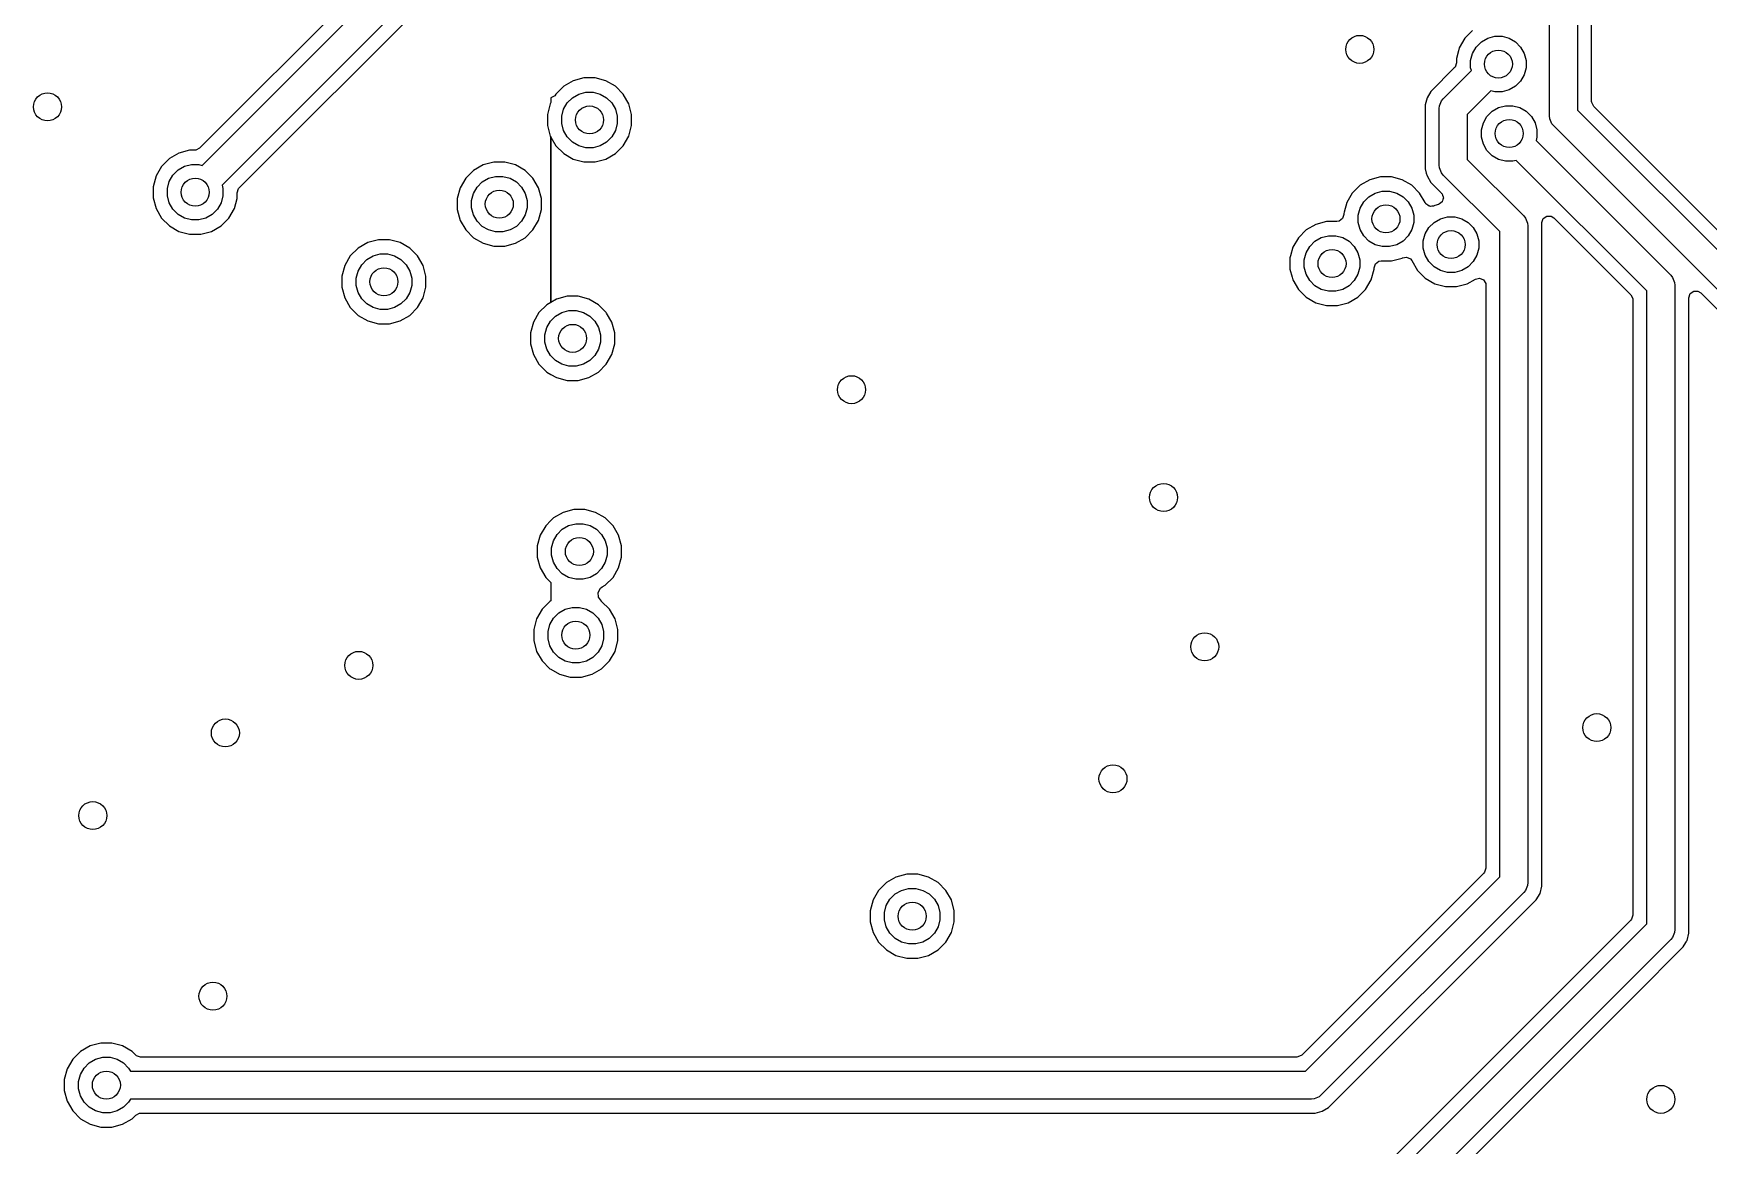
# Model space of a CAD drawing. Extents: x 3.41 to 7.48, y -5.81 to -2.91.
# Drawn here: x 5.519 to 6.46, y -4.212 to -3.587 of the extents above; entities that cross this region are included whole.
import ezdxf

# ---------------------------------------------------------------- set-up
doc = ezdxf.new("R2010")
doc.units = 0
doc.header["$MEASUREMENT"] = 0
doc.layers.add('BLACK', color=7, linetype='CONTINUOUS')

msp = doc.modelspace()

# ---------------------------------------------------------------- linework, layer by layer
at = {"layer": 'BLACK', "linetype": 'CONTINUOUS'}
for p, q in [((5.7635, -3.5004), (5.61218, -3.65171)), ((5.61366, -3.66139), (5.76761, -3.50745)), ((5.77644, -3.52089), (5.6248, -3.67253)), ((6.37112, -3.63364), (6.37112, -3.5206)), ((6.38686, -3.51734), (6.38686, -3.63038)), ((5.63448, -3.67401), (5.77857, -3.52992)), ((6.39476, -3.62549), (6.39476, -3.56591)), ((6.32783, -3.58553), (6.32343, -3.58993)), ((6.31988, -3.59694), (6.3187, -3.60133)), ((6.32031, -3.59532), (6.31988, -3.59694)), ((6.32343, -3.58993), (6.32031, -3.59532)), ((6.3278, -3.59842), (6.32985, -3.59486)), ((6.32985, -3.59486), (6.33276, -3.59195)), ((6.33276, -3.59195), (6.33632, -3.5899)), ((6.33632, -3.5899), (6.34029, -3.58883)), ((6.34029, -3.58883), (6.3444, -3.58883)), ((6.3444, -3.58883), (6.34837, -3.5899)), ((6.34837, -3.5899), (6.35193, -3.59195)), ((6.35193, -3.59195), (6.35484, -3.59486)), ((6.35484, -3.59486), (6.35689, -3.59842)), ((6.31796, -3.60611), (6.31756, -3.60657)), ((6.3187, -3.60382), (6.31796, -3.60611)), ((6.3187, -3.60133), (6.3187, -3.60382)), ((6.32673, -3.60239), (6.3278, -3.59842)), ((6.32673, -3.6065), (6.32673, -3.60239)), ((6.32717, -3.60813), (6.32673, -3.6065)), ((6.35689, -3.59842), (6.35796, -3.60239)), ((6.35796, -3.6065), (6.35689, -3.61047)), ((6.35796, -3.60239), (6.35796, -3.6065)), ((5.82225, -3.61383), (5.81686, -3.61694)), ((5.82827, -3.61222), (5.82225, -3.61383)), ((5.83281, -3.61222), (5.82827, -3.61222)), ((5.83449, -3.61222), (5.83281, -3.61222)), ((5.8405, -3.61383), (5.83449, -3.61222)), ((5.8459, -3.61694), (5.8405, -3.61383)), ((5.8405, -3.61383), (5.8405, -3.61383)), ((5.8405, -3.61383), (5.8405, -3.61383)), ((6.31756, -3.60657), (6.3043, -3.61984)), ((6.31135, -3.62395), (6.32717, -3.60813)), ((6.35484, -3.61403), (6.35193, -3.61694)), ((6.35689, -3.61047), (6.35484, -3.61403)), ((5.81191, -3.62229), (5.8097, -3.62336)), ((5.8097, -3.62336), (5.8097, -3.62613)), ((5.81246, -3.62134), (5.81191, -3.62229)), ((5.81686, -3.61694), (5.81246, -3.62134)), ((5.81889, -3.62627), (5.82179, -3.62337)), ((5.82179, -3.62337), (5.82535, -3.62131)), ((5.82535, -3.62131), (5.82932, -3.62025)), ((5.82932, -3.62025), (5.83343, -3.62025)), ((5.83343, -3.62025), (5.83741, -3.62131)), ((5.83741, -3.62131), (5.84097, -3.62337)), ((5.84097, -3.62337), (5.84387, -3.62627)), ((5.8503, -3.62134), (5.8459, -3.61694)), ((5.8459, -3.61694), (5.8459, -3.61694)), ((5.85232, -3.62485), (5.8503, -3.62134)), ((5.8503, -3.62134), (5.8503, -3.62134)), ((5.85341, -3.62674), (5.85232, -3.62485)), ((6.30223, -3.62343), (6.30115, -3.62744)), ((6.3043, -3.61984), (6.30223, -3.62343)), ((6.30223, -3.62343), (6.30223, -3.62343)), ((6.30223, -3.62343), (6.30223, -3.62343)), ((6.30223, -3.62343), (6.30223, -3.62343)), ((6.3043, -3.61984), (6.3043, -3.61984)), ((6.3092, -3.62798), (6.31037, -3.62514)), ((6.31037, -3.62514), (6.31135, -3.62395)), ((6.3381, -3.61947), (6.32479, -3.63278)), ((6.34029, -3.62006), (6.3381, -3.61947)), ((6.3444, -3.62006), (6.34029, -3.62006)), ((6.34837, -3.619), (6.3444, -3.62006)), ((6.35193, -3.61694), (6.34837, -3.619)), ((5.80935, -3.62674), (5.80774, -3.63275)), ((5.80774, -3.63275), (5.80774, -3.63897)), ((5.8097, -3.62613), (5.80935, -3.62674)), ((5.81577, -3.63381), (5.81683, -3.62983)), ((5.81577, -3.63792), (5.81577, -3.63381)), ((5.81683, -3.62983), (5.81889, -3.62627)), ((5.84387, -3.62627), (5.84593, -3.62983)), ((5.84593, -3.62983), (5.84699, -3.63381)), ((5.84699, -3.63381), (5.84699, -3.63792)), ((5.85502, -3.63275), (5.85341, -3.62674)), ((5.85502, -3.63897), (5.85502, -3.63275)), ((6.30115, -3.62744), (6.30115, -3.6592)), ((6.30904, -3.62952), (6.3092, -3.62798)), ((6.30904, -3.66127), (6.30904, -3.62952)), ((6.32479, -3.63278), (6.32479, -3.65801)), ((6.33387, -3.63745), (6.33592, -3.63389)), ((6.33592, -3.63389), (6.33883, -3.63099)), ((6.33883, -3.63099), (6.34239, -3.62893)), ((6.34239, -3.62893), (6.34636, -3.62787)), ((6.34636, -3.62787), (6.35047, -3.62787)), ((6.35047, -3.62787), (6.35444, -3.62893)), ((6.35444, -3.62893), (6.358, -3.63099)), ((6.358, -3.63099), (6.36091, -3.63389)), ((6.36091, -3.63389), (6.36296, -3.63745)), ((6.37127, -3.63517), (6.37112, -3.63364)), ((6.38686, -3.63038), (6.72393, -3.96744)), ((6.39481, -3.6261), (6.39476, -3.62549)), ((6.3959, -3.62825), (6.39481, -3.6261)), ((6.48627, -3.71861), (6.3959, -3.62825)), ((5.80774, -3.63897), (5.80935, -3.64499)), ((5.81683, -3.64189), (5.81577, -3.63792)), ((5.81889, -3.64545), (5.81683, -3.64189)), ((5.84593, -3.64189), (5.84387, -3.64545)), ((5.84699, -3.63792), (5.84593, -3.64189)), ((5.85341, -3.64499), (5.85502, -3.63897)), ((6.3328, -3.64142), (6.33387, -3.63745)), ((6.3328, -3.64554), (6.3328, -3.64142)), ((6.36296, -3.63745), (6.36403, -3.64142)), ((6.36403, -3.64142), (6.36403, -3.64554)), ((6.37244, -3.63801), (6.37127, -3.63517)), ((6.37342, -3.63921), (6.37244, -3.63801)), ((6.71049, -3.97627), (6.37342, -3.63921)), ((5.60659, -3.65285), (5.60057, -3.65446)), ((5.60943, -3.65285), (5.60659, -3.65285)), ((5.61004, -3.6528), (5.60943, -3.65285)), ((5.61218, -3.65171), (5.61004, -3.6528)), ((5.80935, -3.64499), (5.8097, -3.64559)), ((5.8097, -3.64559), (5.80969, -3.73841)), ((5.80969, -3.73841), (5.8097, -3.64559)), ((5.8097, -3.64559), (5.81246, -3.65038)), ((5.81246, -3.65038), (5.81246, -3.65038)), ((5.81246, -3.65038), (5.81246, -3.65038)), ((5.81246, -3.65038), (5.81686, -3.65478)), ((5.82179, -3.64835), (5.81889, -3.64545)), ((5.82535, -3.65041), (5.82179, -3.64835)), ((5.82932, -3.65147), (5.82535, -3.65041)), ((5.83343, -3.65147), (5.82932, -3.65147)), ((5.83741, -3.65041), (5.83343, -3.65147)), ((5.84097, -3.64835), (5.83741, -3.65041)), ((5.84387, -3.64545), (5.84097, -3.64835)), ((5.8459, -3.65478), (5.8503, -3.65038)), ((5.8503, -3.65038), (5.85341, -3.64499)), ((6.33387, -3.64951), (6.3328, -3.64554)), ((6.33592, -3.65307), (6.33387, -3.64951)), ((6.33883, -3.65597), (6.33592, -3.65307)), ((6.36403, -3.64554), (6.36352, -3.64745)), ((6.36352, -3.64745), (6.43924, -3.72317)), ((5.59078, -3.66198), (5.58767, -3.66737)), ((5.59518, -3.65758), (5.59078, -3.66198)), ((5.60057, -3.65446), (5.59518, -3.65758)), ((5.60011, -3.664), (5.60367, -3.66194)), ((5.60367, -3.66194), (5.60764, -3.66088)), ((5.60764, -3.66088), (5.61175, -3.66088)), ((5.61175, -3.66088), (5.61366, -3.66139)), ((5.77155, -3.66116), (5.76616, -3.66427)), ((5.77756, -3.65954), (5.77155, -3.66116)), ((5.78379, -3.65954), (5.77756, -3.65954)), ((5.7898, -3.66116), (5.78379, -3.65954)), ((5.79519, -3.66427), (5.7898, -3.66116)), ((5.81686, -3.65478), (5.81686, -3.65478)), ((5.81686, -3.65478), (5.81686, -3.65478)), ((5.81686, -3.65478), (5.82225, -3.65789)), ((5.82225, -3.65789), (5.82225, -3.65789)), ((5.82225, -3.65789), (5.82827, -3.6595)), ((5.82827, -3.6595), (5.82827, -3.6595)), ((5.82827, -3.6595), (5.83449, -3.6595)), ((5.83449, -3.6595), (5.8405, -3.65789)), ((5.83449, -3.6595), (5.83449, -3.6595)), ((5.8405, -3.65789), (5.8459, -3.65478)), ((6.30115, -3.6592), (6.30115, -3.66335)), ((6.3092, -3.66281), (6.30904, -3.66127)), ((6.31037, -3.66565), (6.3092, -3.66281)), ((6.32479, -3.65801), (6.3566, -3.68982)), ((6.34239, -3.65803), (6.33883, -3.65597)), ((6.34636, -3.65909), (6.34239, -3.65803)), ((6.35047, -3.65909), (6.34636, -3.65909)), ((6.35238, -3.65858), (6.35047, -3.65909)), ((6.4258, -3.732), (6.35238, -3.65858)), ((5.58767, -3.66737), (5.58606, -3.67338)), ((5.59409, -3.67444), (5.59515, -3.67047)), ((5.59515, -3.67047), (5.5972, -3.66691)), ((5.5972, -3.66691), (5.60011, -3.664)), ((5.76176, -3.66867), (5.75864, -3.67406)), ((5.76616, -3.66427), (5.76176, -3.66867)), ((5.76818, -3.6736), (5.77109, -3.67069)), ((5.77109, -3.67069), (5.77465, -3.66864)), ((5.77465, -3.66864), (5.77862, -3.66757)), ((5.77862, -3.66757), (5.78273, -3.66757)), ((5.78273, -3.66757), (5.7867, -3.66864)), ((5.7867, -3.66864), (5.79026, -3.67069)), ((5.79026, -3.67069), (5.79317, -3.6736)), ((5.79959, -3.66867), (5.79519, -3.66427)), ((5.80271, -3.67406), (5.79959, -3.66867)), ((6.27, -3.66946), (6.26461, -3.67257)), ((6.27601, -3.66785), (6.27, -3.66946)), ((6.28223, -3.66785), (6.27601, -3.66785)), ((6.28825, -3.66946), (6.28223, -3.66785)), ((6.29364, -3.67257), (6.28825, -3.66946)), ((6.30115, -3.66335), (6.30182, -3.66583)), ((6.30182, -3.66583), (6.30223, -3.66736)), ((6.30223, -3.66736), (6.3043, -3.67095)), ((6.3043, -3.67095), (6.3043, -3.67095)), ((6.3043, -3.67095), (6.3043, -3.67095)), ((6.3043, -3.67095), (6.31023, -3.67689)), ((6.31135, -3.66684), (6.31037, -3.66565)), ((6.34316, -3.69865), (6.31135, -3.66684)), ((5.58606, -3.67338), (5.58606, -3.67961)), ((5.58606, -3.67961), (5.58767, -3.68562)), ((5.59409, -3.67855), (5.59409, -3.67444)), ((5.59515, -3.68252), (5.59409, -3.67855)), ((5.62531, -3.67855), (5.62425, -3.68252)), ((5.6248, -3.67253), (5.62531, -3.67444)), ((5.62531, -3.67444), (5.62531, -3.67855)), ((5.63173, -3.68562), (5.63321, -3.68007)), ((5.63321, -3.68007), (5.63334, -3.67961)), ((5.63334, -3.67676), (5.63408, -3.67447)), ((5.63334, -3.67961), (5.63334, -3.67676)), ((5.63408, -3.67447), (5.63448, -3.67401)), ((5.75864, -3.67406), (5.75703, -3.68007)), ((5.75703, -3.68007), (5.75703, -3.6863)), ((5.76506, -3.68113), (5.76613, -3.67716)), ((5.76506, -3.68524), (5.76506, -3.68113)), ((5.76613, -3.67716), (5.76818, -3.6736)), ((5.79317, -3.6736), (5.79522, -3.67716)), ((5.79522, -3.67716), (5.79629, -3.68113)), ((5.79629, -3.68113), (5.79629, -3.68524)), ((5.80432, -3.68007), (5.80271, -3.67406)), ((5.80432, -3.6863), (5.80432, -3.68007)), ((6.2602, -3.67697), (6.25709, -3.68237)), ((6.26461, -3.67257), (6.2602, -3.67697)), ((6.26663, -3.6819), (6.26954, -3.679)), ((6.26954, -3.679), (6.2731, -3.67694)), ((6.2731, -3.67694), (6.27707, -3.67588)), ((6.27707, -3.67588), (6.28118, -3.67588)), ((6.28118, -3.67588), (6.28515, -3.67694)), ((6.28515, -3.67694), (6.28871, -3.679)), ((6.28871, -3.679), (6.29162, -3.6819)), ((6.29804, -3.67697), (6.29364, -3.67257)), ((6.30115, -3.68237), (6.29804, -3.67697)), ((6.31023, -3.67689), (6.31038, -3.67717)), ((6.31038, -3.67717), (6.31064, -3.67736)), ((6.31073, -3.68164), (6.31063, -3.68194)), ((6.31064, -3.67736), (6.31092, -3.67822)), ((6.31095, -3.68141), (6.31073, -3.68164)), ((6.31092, -3.67822), (6.31133, -3.67903)), ((6.31109, -3.68052), (6.31095, -3.68141)), ((6.31138, -3.67965), (6.31109, -3.68052)), ((6.31133, -3.67903), (6.31128, -3.67935)), ((6.31128, -3.67935), (6.31138, -3.67965)), ((5.58767, -3.68562), (5.59078, -3.69101)), ((5.59078, -3.69101), (5.59518, -3.69541)), ((5.5972, -3.68608), (5.59515, -3.68252)), ((5.60011, -3.68899), (5.5972, -3.68608)), ((5.60367, -3.69104), (5.60011, -3.68899)), ((5.60764, -3.69211), (5.60367, -3.69104)), ((5.61572, -3.69104), (5.61175, -3.69211)), ((5.61929, -3.68899), (5.61572, -3.69104)), ((5.62219, -3.68608), (5.61929, -3.68899)), ((5.62425, -3.68252), (5.62219, -3.68608)), ((5.62421, -3.69541), (5.62862, -3.69101)), ((5.62862, -3.69101), (5.63173, -3.68562)), ((5.75703, -3.6863), (5.75864, -3.69231)), ((5.76613, -3.68921), (5.76506, -3.68524)), ((5.76818, -3.69277), (5.76613, -3.68921)), ((5.79522, -3.68921), (5.79317, -3.69277)), ((5.79629, -3.68524), (5.79522, -3.68921)), ((5.80271, -3.69231), (5.80432, -3.6863)), ((6.25548, -3.68906), (6.25474, -3.69135)), ((6.25568, -3.68764), (6.25548, -3.68838)), ((6.25548, -3.68838), (6.25548, -3.68906)), ((6.25709, -3.68237), (6.25568, -3.68764)), ((6.26351, -3.68944), (6.26457, -3.68546)), ((6.26351, -3.69355), (6.26351, -3.68944)), ((6.26457, -3.68546), (6.26663, -3.6819)), ((6.29162, -3.6819), (6.29367, -3.68546)), ((6.29367, -3.68546), (6.29474, -3.68944)), ((6.29474, -3.68944), (6.29474, -3.69355)), ((6.30124, -3.68251), (6.30115, -3.68237)), ((6.30115, -3.68237), (6.30115, -3.68237)), ((6.30142, -3.68274), (6.30124, -3.68251)), ((6.30146, -3.68285), (6.30142, -3.68274)), ((6.30159, -3.68295), (6.30146, -3.68285)), ((6.30201, -3.68346), (6.30159, -3.68295)), ((6.30275, -3.68379), (6.30201, -3.68346)), ((6.3034, -3.68427), (6.30275, -3.68379)), ((6.30382, -3.68427), (6.3034, -3.68427)), ((6.30421, -3.68444), (6.30382, -3.68427)), ((6.305, -3.68427), (6.30421, -3.68444)), ((6.30581, -3.68428), (6.305, -3.68427)), ((6.3062, -3.68415), (6.30581, -3.68428)), ((6.30662, -3.68391), (6.3062, -3.68415)), ((6.30858, -3.68338), (6.30662, -3.68391)), ((6.30867, -3.68335), (6.30858, -3.68338)), ((6.30925, -3.68312), (6.30867, -3.68335)), ((6.30998, -3.68239), (6.30925, -3.68312)), ((6.30972, -3.69139), (6.31369, -3.69033)), ((6.31063, -3.68194), (6.30998, -3.68239)), ((6.31369, -3.69033), (6.3178, -3.69033)), ((6.3178, -3.69033), (6.32177, -3.69139)), ((6.3566, -3.68982), (6.35758, -3.69102)), ((6.35758, -3.69102), (6.35876, -3.69385)), ((6.36755, -3.69129), (6.3695, -3.68987)), ((6.3695, -3.68987), (6.37191, -3.68987)), ((6.37191, -3.68987), (6.37346, -3.69082)), ((6.37346, -3.69082), (6.41677, -3.73413)), ((5.59518, -3.69541), (5.60057, -3.69852)), ((5.60057, -3.69852), (5.60659, -3.70013)), ((5.60659, -3.70013), (5.60659, -3.70013)), ((5.60659, -3.70013), (5.61281, -3.70013)), ((5.61175, -3.69211), (5.60764, -3.69211)), ((5.61281, -3.70013), (5.61882, -3.69852)), ((5.61281, -3.70013), (5.61281, -3.70013)), ((5.61882, -3.69852), (5.62421, -3.69541)), ((5.75864, -3.69231), (5.76176, -3.6977)), ((5.76176, -3.6977), (5.76616, -3.7021)), ((5.77109, -3.69568), (5.76818, -3.69277)), ((5.77465, -3.69774), (5.77109, -3.69568)), ((5.77862, -3.6988), (5.77465, -3.69774)), ((5.78273, -3.6988), (5.77862, -3.6988)), ((5.7867, -3.69774), (5.78273, -3.6988)), ((5.79026, -3.69568), (5.7867, -3.69774)), ((5.79317, -3.69277), (5.79026, -3.69568)), ((5.79519, -3.7021), (5.79959, -3.6977)), ((5.79959, -3.6977), (5.80271, -3.69231)), ((6.23428, -3.69768), (6.22988, -3.70208)), ((6.23967, -3.69457), (6.23428, -3.69768)), ((6.24568, -3.69296), (6.23967, -3.69457)), ((6.25158, -3.69296), (6.24568, -3.69296)), ((6.25279, -3.69276), (6.25158, -3.69296)), ((6.25474, -3.69135), (6.25279, -3.69276)), ((6.26457, -3.69752), (6.26351, -3.69355)), ((6.26663, -3.70108), (6.26457, -3.69752)), ((6.29367, -3.69752), (6.29162, -3.70108)), ((6.29474, -3.69355), (6.29367, -3.69752)), ((6.30013, -3.70388), (6.3012, -3.69991)), ((6.3012, -3.69991), (6.30325, -3.69635)), ((6.30325, -3.69635), (6.30616, -3.69345)), ((6.30616, -3.69345), (6.30972, -3.69139)), ((6.32177, -3.69139), (6.32533, -3.69345)), ((6.32533, -3.69345), (6.32824, -3.69635)), ((6.32824, -3.69635), (6.33029, -3.69991)), ((6.33029, -3.69991), (6.33136, -3.70388)), ((6.34316, -4.06142), (6.34316, -3.69865)), ((6.35876, -3.69385), (6.35891, -3.69539)), ((6.35891, -3.69539), (6.35891, -4.06468)), ((6.3668, -3.69358), (6.36755, -3.69129)), ((6.3668, -4.06261), (6.3668, -3.69358)), ((5.70129, -3.70793), (5.69688, -3.71233)), ((5.70668, -3.70482), (5.70129, -3.70793)), ((5.71269, -3.70321), (5.70668, -3.70482)), ((5.71891, -3.70321), (5.71269, -3.70321)), ((5.72493, -3.70482), (5.71891, -3.70321)), ((5.73032, -3.70793), (5.72493, -3.70482)), ((5.73472, -3.71233), (5.73032, -3.70793)), ((5.76616, -3.7021), (5.77155, -3.70522)), ((5.77155, -3.70522), (5.77756, -3.70683)), ((5.77756, -3.70683), (5.77756, -3.70683)), ((5.77756, -3.70683), (5.78379, -3.70683)), ((5.78379, -3.70683), (5.7898, -3.70522)), ((5.78379, -3.70683), (5.78379, -3.70683)), ((5.7898, -3.70522), (5.79519, -3.7021)), ((6.22677, -3.70747), (6.22549, -3.71225)), ((6.22988, -3.70208), (6.22677, -3.70747)), ((6.23425, -3.71057), (6.2363, -3.70701)), ((6.2363, -3.70701), (6.23921, -3.7041)), ((6.23921, -3.7041), (6.24277, -3.70205)), ((6.24277, -3.70205), (6.24674, -3.70098)), ((6.24674, -3.70098), (6.25085, -3.70098)), ((6.25085, -3.70098), (6.25482, -3.70205)), ((6.25482, -3.70205), (6.25838, -3.7041)), ((6.25838, -3.7041), (6.26129, -3.70701)), ((6.26129, -3.70701), (6.26335, -3.71057)), ((6.26954, -3.70398), (6.26663, -3.70108)), ((6.2731, -3.70604), (6.26954, -3.70398)), ((6.27707, -3.7071), (6.2731, -3.70604)), ((6.28118, -3.7071), (6.27707, -3.7071)), ((6.28515, -3.70604), (6.28118, -3.7071)), ((6.28871, -3.70398), (6.28515, -3.70604)), ((6.29162, -3.70108), (6.28871, -3.70398)), ((6.30013, -3.70799), (6.30013, -3.70388)), ((6.3012, -3.71197), (6.30013, -3.70799)), ((6.33136, -3.70799), (6.33029, -3.71197)), ((6.33136, -3.70388), (6.33136, -3.70799)), ((5.69377, -3.71772), (5.69216, -3.72373)), ((5.69688, -3.71233), (5.69377, -3.71772)), ((5.70125, -3.72082), (5.70331, -3.71726)), ((5.70331, -3.71726), (5.70622, -3.71435)), ((5.70622, -3.71435), (5.70978, -3.7123)), ((5.70978, -3.7123), (5.71375, -3.71123)), ((5.71375, -3.71123), (5.71786, -3.71123)), ((5.71786, -3.71123), (5.72183, -3.7123)), ((5.72183, -3.7123), (5.72539, -3.71435)), ((5.72539, -3.71435), (5.7283, -3.71726)), ((5.7283, -3.71726), (5.73035, -3.72082)), ((5.73783, -3.71772), (5.73472, -3.71233)), ((5.73944, -3.72373), (5.73783, -3.71772)), ((6.22549, -3.71225), (6.22515, -3.71348)), ((6.22515, -3.71348), (6.22515, -3.71348)), ((6.22515, -3.71348), (6.22515, -3.71971)), ((6.22549, -3.71225), (6.22549, -3.71225)), ((6.23318, -3.71454), (6.23425, -3.71057)), ((6.23318, -3.71865), (6.23318, -3.71454)), ((6.23425, -3.72262), (6.23318, -3.71865)), ((6.26335, -3.71057), (6.26441, -3.71454)), ((6.26441, -3.71865), (6.26335, -3.72262)), ((6.26441, -3.71454), (6.26441, -3.71865)), ((6.27244, -3.71903), (6.27318, -3.71674)), ((6.27244, -3.71971), (6.27244, -3.71903)), ((6.27318, -3.71674), (6.27513, -3.71532)), ((6.27513, -3.71532), (6.27634, -3.71513)), ((6.27634, -3.71513), (6.28223, -3.71513)), ((6.28223, -3.71513), (6.28825, -3.71352)), ((6.28223, -3.71513), (6.28223, -3.71513)), ((6.28825, -3.71352), (6.2883, -3.71349)), ((6.2883, -3.71349), (6.28835, -3.71348)), ((6.28835, -3.71348), (6.28848, -3.71342)), ((6.28848, -3.71342), (6.28849, -3.71345)), ((6.28849, -3.71345), (6.29066, -3.71299)), ((6.29066, -3.71299), (6.29286, -3.71397)), ((6.29286, -3.71397), (6.29363, -3.71492)), ((6.29363, -3.71492), (6.29683, -3.72046)), ((6.30325, -3.71553), (6.3012, -3.71197)), ((6.30616, -3.71843), (6.30325, -3.71553)), ((6.30972, -3.72049), (6.30616, -3.71843)), ((6.32533, -3.71843), (6.32177, -3.72049)), ((6.32824, -3.71553), (6.32533, -3.71843)), ((6.33029, -3.71197), (6.32824, -3.71553)), ((5.69216, -3.72373), (5.69216, -3.72996)), ((5.70019, -3.72479), (5.70125, -3.72082)), ((5.70019, -3.7289), (5.70019, -3.72479)), ((5.70125, -3.73287), (5.70019, -3.7289)), ((5.73035, -3.72082), (5.73142, -3.72479)), ((5.73142, -3.7289), (5.73035, -3.73287)), ((5.73142, -3.72479), (5.73142, -3.7289)), ((5.73944, -3.72996), (5.73944, -3.72373)), ((6.22515, -3.71971), (6.22638, -3.72427)), ((6.22638, -3.72427), (6.22638, -3.72427)), ((6.22638, -3.72427), (6.22677, -3.72572)), ((6.22677, -3.72572), (6.22988, -3.73111)), ((6.2363, -3.72618), (6.23425, -3.72262)), ((6.23921, -3.72909), (6.2363, -3.72618)), ((6.26129, -3.72618), (6.25838, -3.72909)), ((6.26335, -3.72262), (6.26129, -3.72618)), ((6.26771, -3.73111), (6.27083, -3.72572)), ((6.27083, -3.72572), (6.27244, -3.71971)), ((6.29683, -3.72046), (6.29683, -3.72046)), ((6.29683, -3.72046), (6.30123, -3.72486)), ((6.30123, -3.72486), (6.30662, -3.72797)), ((6.30662, -3.72797), (6.31263, -3.72958)), ((6.31369, -3.72155), (6.30972, -3.72049)), ((6.3178, -3.72155), (6.31369, -3.72155)), ((6.32177, -3.72049), (6.3178, -3.72155)), ((6.31886, -3.72958), (6.32487, -3.72797)), ((6.32487, -3.72797), (6.32942, -3.72534)), ((6.32942, -3.72534), (6.33178, -3.72484)), ((6.33178, -3.72484), (6.33398, -3.72582)), ((6.33398, -3.72582), (6.33518, -3.72791)), ((6.33518, -3.72791), (6.33527, -3.72872)), ((6.33527, -3.72872), (6.33527, -3.81936)), ((6.43924, -3.72317), (6.44022, -3.72437)), ((6.44022, -3.72437), (6.4414, -3.7272)), ((6.4414, -3.7272), (6.44155, -3.72874)), ((6.44155, -3.72874), (6.44155, -4.0911)), ((5.69216, -3.72996), (5.69377, -3.73597)), ((5.69377, -3.73597), (5.69688, -3.74136)), ((5.70331, -3.73643), (5.70125, -3.73287)), ((5.70622, -3.73934), (5.70331, -3.73643)), ((5.7283, -3.73643), (5.72539, -3.73934)), ((5.73035, -3.73287), (5.7283, -3.73643)), ((5.73472, -3.74136), (5.73783, -3.73597)), ((5.73783, -3.73597), (5.73944, -3.72996)), ((5.81276, -3.73664), (5.80969, -3.73841)), ((5.81877, -3.73503), (5.81276, -3.73664)), ((5.81276, -3.73664), (5.81276, -3.73664)), ((5.825, -3.73503), (5.81877, -3.73503)), ((5.83101, -3.73664), (5.825, -3.73503)), ((5.8364, -3.73975), (5.83101, -3.73664)), ((5.83101, -3.73664), (5.83101, -3.73664)), ((5.83101, -3.73664), (5.83101, -3.73664)), ((6.22988, -3.73111), (6.23428, -3.73551)), ((6.23428, -3.73551), (6.23967, -3.73863)), ((6.24277, -3.73115), (6.23921, -3.72909)), ((6.24674, -3.73221), (6.24277, -3.73115)), ((6.25085, -3.73221), (6.24674, -3.73221)), ((6.25482, -3.73115), (6.25085, -3.73221)), ((6.25838, -3.72909), (6.25482, -3.73115)), ((6.25792, -3.73863), (6.26331, -3.73551)), ((6.26331, -3.73551), (6.26771, -3.73111)), ((6.31263, -3.72958), (6.31263, -3.72958)), ((6.31263, -3.72958), (6.31886, -3.72958)), ((6.31886, -3.72958), (6.31886, -3.72958)), ((6.41677, -3.73413), (6.41786, -3.73628)), ((6.41786, -3.73628), (6.41791, -3.73689)), ((6.41791, -3.73689), (6.41791, -4.08295)), ((6.4258, -4.08784), (6.4258, -3.732)), ((6.44944, -3.7358), (6.45019, -3.73351)), ((6.44944, -4.09318), (6.44944, -3.7358)), ((6.45019, -3.73351), (6.45214, -3.73209)), ((6.45214, -3.73209), (6.45454, -3.73209)), ((6.45454, -3.73209), (6.4561, -3.73304)), ((6.4561, -3.73304), (6.70145, -3.9784)), ((5.69688, -3.74136), (5.70129, -3.74577)), ((5.70129, -3.74577), (5.70668, -3.74888)), ((5.70978, -3.7414), (5.70622, -3.73934)), ((5.71375, -3.74246), (5.70978, -3.7414)), ((5.71786, -3.74246), (5.71375, -3.74246)), ((5.72183, -3.7414), (5.71786, -3.74246)), ((5.72539, -3.73934), (5.72183, -3.7414)), ((5.72493, -3.74888), (5.73032, -3.74577)), ((5.73032, -3.74577), (5.73472, -3.74136)), ((5.80297, -3.74415), (5.79985, -3.74954)), ((5.80737, -3.73975), (5.80297, -3.74415)), ((5.80969, -3.73841), (5.80737, -3.73975)), ((5.80939, -3.74908), (5.8123, -3.74617)), ((5.8123, -3.74617), (5.81586, -3.74412)), ((5.81586, -3.74412), (5.81983, -3.74305)), ((5.81983, -3.74305), (5.82394, -3.74305)), ((5.82394, -3.74305), (5.82791, -3.74412)), ((5.82791, -3.74412), (5.83147, -3.74617)), ((5.83147, -3.74617), (5.83438, -3.74908)), ((5.8408, -3.74415), (5.8364, -3.73975)), ((5.8364, -3.73975), (5.8364, -3.73975)), ((5.84101, -3.74451), (5.8408, -3.74415)), ((5.8408, -3.74415), (5.8408, -3.74415)), ((5.84391, -3.74954), (5.84101, -3.74451)), ((6.23967, -3.73863), (6.24568, -3.74024)), ((6.24568, -3.74024), (6.24568, -3.74024)), ((6.24568, -3.74024), (6.25191, -3.74024)), ((6.25191, -3.74024), (6.25792, -3.73863)), ((6.25191, -3.74024), (6.25191, -3.74024)), ((5.70668, -3.74888), (5.71269, -3.75049)), ((5.71269, -3.75049), (5.71269, -3.75049)), ((5.71269, -3.75049), (5.71891, -3.75049)), ((5.71891, -3.75049), (5.72493, -3.74888)), ((5.71891, -3.75049), (5.71891, -3.75049)), ((5.79985, -3.74954), (5.79824, -3.75555)), ((5.79824, -3.75555), (5.79824, -3.76178)), ((5.80627, -3.75661), (5.80733, -3.75264)), ((5.80627, -3.76072), (5.80627, -3.75661)), ((5.80733, -3.75264), (5.80939, -3.74908)), ((5.83438, -3.74908), (5.83643, -3.75264)), ((5.83643, -3.75264), (5.8375, -3.75661)), ((5.8375, -3.75661), (5.8375, -3.76072)), ((5.84553, -3.75555), (5.84391, -3.74954)), ((5.84553, -3.76178), (5.84553, -3.75555)), ((5.79824, -3.76178), (5.79985, -3.76779)), ((5.80733, -3.76469), (5.80627, -3.76072)), ((5.80939, -3.76825), (5.80733, -3.76469)), ((5.83643, -3.76469), (5.83438, -3.76825)), ((5.8375, -3.76072), (5.83643, -3.76469)), ((5.84391, -3.76779), (5.84553, -3.76178)), ((5.79985, -3.76779), (5.80297, -3.77318)), ((5.80297, -3.77318), (5.80737, -3.77759)), ((5.8123, -3.77116), (5.80939, -3.76825)), ((5.81586, -3.77322), (5.8123, -3.77116)), ((5.81983, -3.77428), (5.81586, -3.77322)), ((5.82394, -3.77428), (5.81983, -3.77428)), ((5.82791, -3.77322), (5.82394, -3.77428)), ((5.83147, -3.77116), (5.82791, -3.77322)), ((5.83438, -3.76825), (5.83147, -3.77116)), ((5.8364, -3.77759), (5.8408, -3.77318)), ((5.8408, -3.77318), (5.84391, -3.76779)), ((5.80737, -3.77759), (5.80969, -3.77893)), ((5.80969, -3.77893), (5.81276, -3.7807)), ((5.81276, -3.7807), (5.81877, -3.78231)), ((5.81877, -3.78231), (5.81877, -3.78231)), ((5.81877, -3.78231), (5.825, -3.78231)), ((5.825, -3.78231), (5.83101, -3.7807)), ((5.825, -3.78231), (5.825, -3.78231)), ((5.83101, -3.7807), (5.8364, -3.77759)), ((6.33527, -3.81936), (6.33527, -4.04847)), ((5.81116, -3.8596), (5.80968, -3.86107)), ((5.81655, -3.85649), (5.81116, -3.8596)), ((5.81116, -3.8596), (5.81116, -3.8596)), ((5.82256, -3.85488), (5.81655, -3.85649)), ((5.81655, -3.85649), (5.81655, -3.85649)), ((5.82879, -3.85488), (5.82256, -3.85488)), ((5.8348, -3.85649), (5.82879, -3.85488)), ((5.84019, -3.8596), (5.8348, -3.85649)), ((5.8348, -3.85649), (5.8348, -3.85649)), ((5.8348, -3.85649), (5.8348, -3.85649)), ((5.84459, -3.864), (5.84019, -3.8596)), ((5.84019, -3.8596), (5.84019, -3.8596)), ((5.80364, -3.86939), (5.80203, -3.8754)), ((5.80676, -3.864), (5.80364, -3.86939)), ((5.80968, -3.86107), (5.80676, -3.864)), ((5.81113, -3.87249), (5.81318, -3.86893)), ((5.81318, -3.86893), (5.81609, -3.86602)), ((5.81609, -3.86602), (5.81965, -3.86397)), ((5.81965, -3.86397), (5.82362, -3.8629)), ((5.82362, -3.8629), (5.82773, -3.8629)), ((5.82773, -3.8629), (5.8317, -3.86397)), ((5.8317, -3.86397), (5.83526, -3.86602)), ((5.83526, -3.86602), (5.83817, -3.86893)), ((5.83817, -3.86893), (5.84022, -3.87249)), ((5.84771, -3.86939), (5.84459, -3.864)), ((5.84459, -3.864), (5.84459, -3.864)), ((5.84932, -3.8754), (5.84771, -3.86939)), ((5.84771, -3.86939), (5.84771, -3.86939)), ((5.80203, -3.8754), (5.80203, -3.88163)), ((5.81006, -3.87646), (5.81113, -3.87249)), ((5.81006, -3.88057), (5.81006, -3.87646)), ((5.84022, -3.87249), (5.84129, -3.87646)), ((5.84129, -3.87646), (5.84129, -3.88057)), ((5.84932, -3.88163), (5.84932, -3.8754)), ((5.80203, -3.88163), (5.80364, -3.88764)), ((5.80364, -3.88764), (5.80676, -3.89303)), ((5.81113, -3.88454), (5.81006, -3.88057)), ((5.81318, -3.8881), (5.81113, -3.88454)), ((5.81609, -3.89101), (5.81318, -3.8881)), ((5.83817, -3.8881), (5.83526, -3.89101)), ((5.84022, -3.88454), (5.83817, -3.8881)), ((5.84129, -3.88057), (5.84022, -3.88454)), ((5.84459, -3.89303), (5.84771, -3.88764)), ((5.84771, -3.88764), (5.84932, -3.88163)), ((5.80676, -3.89303), (5.80968, -3.89596)), ((5.80968, -3.89596), (5.80968, -3.9063)), ((5.81965, -3.89307), (5.81609, -3.89101)), ((5.82362, -3.89413), (5.81965, -3.89307)), ((5.82773, -3.89413), (5.82362, -3.89413)), ((5.8317, -3.89307), (5.82773, -3.89413)), ((5.83526, -3.89101), (5.8317, -3.89307)), ((5.83759, -3.89911), (5.83856, -3.89838)), ((5.83856, -3.89838), (5.84019, -3.89743)), ((5.84019, -3.89743), (5.84459, -3.89303)), ((5.80916, -3.9066), (5.80476, -3.911)), ((5.80968, -3.9063), (5.80916, -3.9066)), ((5.80916, -3.9066), (5.80916, -3.9066)), ((5.83625, -3.90151), (5.83759, -3.89911)), ((5.83641, -3.90425), (5.83625, -3.90151)), ((5.83803, -3.90648), (5.83641, -3.90425)), ((5.83819, -3.9066), (5.83803, -3.90648)), ((5.84259, -3.911), (5.83819, -3.9066)), ((5.80164, -3.91639), (5.80003, -3.9224)), ((5.80476, -3.911), (5.80164, -3.91639)), ((5.80913, -3.91949), (5.81118, -3.91593)), ((5.81118, -3.91593), (5.81409, -3.91302)), ((5.81409, -3.91302), (5.81765, -3.91097)), ((5.81765, -3.91097), (5.82162, -3.9099)), ((5.82162, -3.9099), (5.82573, -3.9099)), ((5.82573, -3.9099), (5.8297, -3.91097)), ((5.8297, -3.91097), (5.83326, -3.91302)), ((5.83326, -3.91302), (5.83617, -3.91593)), ((5.83617, -3.91593), (5.83822, -3.91949)), ((5.84571, -3.91639), (5.84259, -3.911)), ((5.84259, -3.911), (5.84259, -3.911)), ((5.84732, -3.9224), (5.84571, -3.91639)), ((5.84571, -3.91639), (5.84571, -3.91639)), ((5.80003, -3.9224), (5.80003, -3.92863)), ((5.80806, -3.92346), (5.80913, -3.91949)), ((5.80806, -3.92757), (5.80806, -3.92346)), ((5.83822, -3.91949), (5.83929, -3.92346)), ((5.83929, -3.92346), (5.83929, -3.92757)), ((5.84732, -3.92863), (5.84732, -3.9224)), ((5.80003, -3.92863), (5.80164, -3.93464)), ((5.80164, -3.93464), (5.80476, -3.94003)), ((5.80913, -3.93154), (5.80806, -3.92757)), ((5.81118, -3.9351), (5.80913, -3.93154)), ((5.81409, -3.93801), (5.81118, -3.9351)), ((5.83617, -3.9351), (5.83326, -3.93801)), ((5.83822, -3.93154), (5.83617, -3.9351)), ((5.83929, -3.92757), (5.83822, -3.93154)), ((5.84259, -3.94003), (5.84571, -3.93464)), ((5.84571, -3.93464), (5.84732, -3.92863)), ((5.80476, -3.94003), (5.80916, -3.94443)), ((5.80916, -3.94443), (5.80968, -3.94474)), ((5.80968, -3.94474), (5.81455, -3.94755)), ((5.81765, -3.94007), (5.81409, -3.93801)), ((5.82162, -3.94113), (5.81765, -3.94007)), ((5.82573, -3.94113), (5.82162, -3.94113)), ((5.8297, -3.94007), (5.82573, -3.94113)), ((5.83326, -3.93801), (5.8297, -3.94007)), ((5.8328, -3.94755), (5.83819, -3.94443)), ((5.83819, -3.94443), (5.84259, -3.94003)), ((5.81455, -3.94755), (5.82056, -3.94916)), ((5.82056, -3.94916), (5.82056, -3.94916)), ((5.82056, -3.94916), (5.82679, -3.94916)), ((5.82679, -3.94916), (5.8328, -3.94755)), ((5.82679, -3.94916), (5.82679, -3.94916)), ((6.33527, -4.04847), (6.33527, -4.05654)), ((6.33527, -4.05654), (6.33452, -4.05883)), ((5.99828, -4.06465), (5.99387, -4.06905)), ((6.00367, -4.06154), (5.99828, -4.06465)), ((6.00968, -4.05993), (6.00367, -4.06154)), ((6.0159, -4.05993), (6.00968, -4.05993)), ((6.02192, -4.06154), (6.0159, -4.05993)), ((6.02731, -4.06465), (6.02192, -4.06154)), ((6.03171, -4.06905), (6.02731, -4.06465)), ((6.33413, -4.05929), (6.23181, -4.16161)), ((6.23394, -4.17064), (6.34316, -4.06142)), ((6.33452, -4.05883), (6.33413, -4.05929)), ((6.35876, -4.06622), (6.35758, -4.06906)), ((6.35891, -4.06468), (6.35876, -4.06622)), ((6.36573, -4.07077), (6.3668, -4.06676)), ((6.3668, -4.06676), (6.3668, -4.06261)), ((5.99076, -4.07444), (5.98915, -4.08046)), ((5.99387, -4.06905), (5.99076, -4.07444)), ((5.99824, -4.07754), (6.0003, -4.07398)), ((6.0003, -4.07398), (6.00321, -4.07107)), ((6.00321, -4.07107), (6.00677, -4.06902)), ((6.00677, -4.06902), (6.01074, -4.06795)), ((6.01074, -4.06795), (6.01485, -4.06795)), ((6.01485, -4.06795), (6.01882, -4.06902)), ((6.01882, -4.06902), (6.02238, -4.07107)), ((6.02238, -4.07107), (6.02529, -4.07398)), ((6.02529, -4.07398), (6.02734, -4.07754)), ((6.03482, -4.07444), (6.03171, -4.06905)), ((6.03643, -4.08046), (6.03482, -4.07444)), ((6.3566, -4.07025), (6.24277, -4.18408)), ((6.24688, -4.19113), (6.36365, -4.07436)), ((6.35758, -4.06906), (6.3566, -4.07025)), ((6.36365, -4.07436), (6.36573, -4.07077)), ((5.98915, -4.08046), (5.98915, -4.08668)), ((5.98915, -4.08668), (5.99076, -4.09269)), ((5.99718, -4.08151), (5.99824, -4.07754)), ((5.99718, -4.08562), (5.99718, -4.08151)), ((5.99824, -4.08959), (5.99718, -4.08562)), ((6.02734, -4.07754), (6.02841, -4.08151)), ((6.02841, -4.08562), (6.02734, -4.08959)), ((6.02841, -4.08151), (6.02841, -4.08562)), ((6.03482, -4.09269), (6.03643, -4.08668)), ((6.03643, -4.08668), (6.03643, -4.08046)), ((6.41677, -4.08571), (6.27487, -4.22761)), ((6.41716, -4.08524), (6.41677, -4.08571)), ((6.41791, -4.08295), (6.41716, -4.08524)), ((5.99076, -4.09269), (5.99387, -4.09808)), ((6.0003, -4.09316), (5.99824, -4.08959)), ((6.00321, -4.09606), (6.0003, -4.09316)), ((6.00677, -4.09812), (6.00321, -4.09606)), ((6.02238, -4.09606), (6.01882, -4.09812)), ((6.02529, -4.09316), (6.02238, -4.09606)), ((6.02734, -4.08959), (6.02529, -4.09316)), ((6.03171, -4.09808), (6.03482, -4.09269)), ((6.277, -4.23664), (6.4258, -4.08784)), ((6.44022, -4.09547), (6.43924, -4.09667)), ((6.4414, -4.09264), (6.44022, -4.09547)), ((6.44155, -4.0911), (6.4414, -4.09264)), ((6.44837, -4.09719), (6.44944, -4.09318)), ((5.99387, -4.09808), (5.99828, -4.10249)), ((5.99828, -4.10249), (6.00367, -4.1056)), ((6.01074, -4.09918), (6.00677, -4.09812)), ((6.01485, -4.09918), (6.01074, -4.09918)), ((6.01882, -4.09812), (6.01485, -4.09918)), ((6.02192, -4.1056), (6.02731, -4.10249)), ((6.02731, -4.10249), (6.03171, -4.09808)), ((6.43924, -4.09667), (6.28583, -4.25008)), ((6.4186, -4.12847), (6.44629, -4.10078)), ((6.44629, -4.10078), (6.44775, -4.09826)), ((6.44775, -4.09826), (6.44785, -4.09808)), ((6.44785, -4.09808), (6.44798, -4.09785)), ((6.44798, -4.09785), (6.44837, -4.09719)), ((6.00367, -4.1056), (6.00968, -4.10721)), ((6.00968, -4.10721), (6.00968, -4.10721)), ((6.00968, -4.10721), (6.0159, -4.10721)), ((6.0159, -4.10721), (6.02192, -4.1056)), ((6.0159, -4.10721), (6.0159, -4.10721)), ((6.28994, -4.25713), (6.4186, -4.12847)), ((5.54524, -4.1596), (5.54084, -4.164)), ((5.55063, -4.15649), (5.54524, -4.1596)), ((5.55664, -4.15488), (5.55063, -4.15649)), ((5.56287, -4.15488), (5.55664, -4.15488)), ((5.56888, -4.15649), (5.56287, -4.15488)), ((5.57427, -4.1596), (5.56888, -4.15649)), ((5.57628, -4.16161), (5.57427, -4.1596)), ((5.57427, -4.1596), (5.57427, -4.1596)), ((5.57674, -4.162), (5.57628, -4.16161)), ((5.57903, -4.16275), (5.57674, -4.162)), ((6.23181, -4.16161), (6.22967, -4.1627)), ((5.53772, -4.16939), (5.53611, -4.1754)), ((5.54084, -4.164), (5.53772, -4.16939)), ((5.5452, -4.17249), (5.54726, -4.16893)), ((5.54726, -4.16893), (5.55017, -4.16602)), ((5.55017, -4.16602), (5.55373, -4.16397)), ((5.55373, -4.16397), (5.5577, -4.1629)), ((5.5577, -4.1629), (5.56181, -4.1629)), ((5.56181, -4.1629), (5.56578, -4.16397)), ((5.56578, -4.16397), (5.56934, -4.16602)), ((5.56934, -4.16602), (5.57225, -4.16893)), ((5.57225, -4.16893), (5.57324, -4.17064)), ((5.57324, -4.17064), (6.23394, -4.17064)), ((6.22906, -4.16275), (5.57903, -4.16275)), ((6.22967, -4.1627), (6.22906, -4.16275)), ((5.53611, -4.1754), (5.53611, -4.18163)), ((5.54414, -4.17646), (5.5452, -4.17249)), ((5.54414, -4.18057), (5.54414, -4.17646)), ((5.5452, -4.18454), (5.54414, -4.18057)), ((5.53611, -4.18163), (5.53772, -4.18764)), ((5.53772, -4.18764), (5.54084, -4.19303)), ((5.54726, -4.1881), (5.5452, -4.18454)), ((5.55017, -4.19101), (5.54726, -4.1881)), ((5.57225, -4.1881), (5.56934, -4.19101)), ((5.57324, -4.18639), (5.57225, -4.1881)), ((6.2372, -4.18639), (5.57324, -4.18639)), ((6.23874, -4.18624), (6.2372, -4.18639)), ((6.24158, -4.18506), (6.23874, -4.18624)), ((6.24277, -4.18408), (6.24158, -4.18506)), ((5.54084, -4.19303), (5.54524, -4.19743)), ((5.54524, -4.19743), (5.55063, -4.20055)), ((5.55373, -4.19307), (5.55017, -4.19101)), ((5.5577, -4.19413), (5.55373, -4.19307)), ((5.56181, -4.19413), (5.5577, -4.19413)), ((5.56578, -4.19307), (5.56181, -4.19413)), ((5.56934, -4.19101), (5.56578, -4.19307)), ((5.56888, -4.20055), (5.57427, -4.19743)), ((5.57427, -4.19743), (5.57549, -4.19622)), ((5.57549, -4.19622), (5.57628, -4.19543)), ((5.57628, -4.19543), (5.57843, -4.19433)), ((5.57843, -4.19433), (5.57903, -4.19428)), ((5.57903, -4.19428), (6.23928, -4.19428)), ((6.23928, -4.19428), (6.24329, -4.19321)), ((6.23928, -4.19428), (6.23928, -4.19428)), ((6.24329, -4.19321), (6.24688, -4.19113)), ((6.24329, -4.19321), (6.24329, -4.19321)), ((6.24329, -4.19321), (6.24329, -4.19321)), ((6.24688, -4.19113), (6.24688, -4.19113)), ((6.24688, -4.19113), (6.24688, -4.19113)), ((5.55063, -4.20055), (5.55664, -4.20216)), ((5.55664, -4.20216), (5.55664, -4.20216)), ((5.55664, -4.20216), (5.56287, -4.20216)), ((5.56287, -4.20216), (5.56888, -4.20055)), ((5.56287, -4.20216), (5.56287, -4.20216))]:
    msp.add_line(p, q, dxfattribs=at)
at = {"layer": 'BLACK'}
for centre in [(6.26442, -3.59618), (6.34235, -3.60445), (5.52667, -3.62852), (5.83138, -3.63586), (6.34842, -3.64348), (5.6097, -3.67649), (5.78067, -3.68319), (6.27912, -3.69149), (6.31575, -3.70594), (6.2488, -3.7166), (5.7158, -3.72685), (5.82188, -3.75867), (5.97867, -3.78752), (6.15408, -3.84812), (5.82567, -3.87852), (5.82367, -3.92552), (6.17726, -3.93209), (5.70167, -3.94252), (5.62667, -3.98052), (6.39767, -3.97752), (6.12567, -4.00631), (5.55215, -4.02699), (6.01279, -4.08357), (5.61967, -4.12852), (5.55975, -4.17852), (6.43367, -4.18652)]:
    msp.add_circle(centre, 0.00787, dxfattribs=at)

doc.saveas('drawing.dxf')
